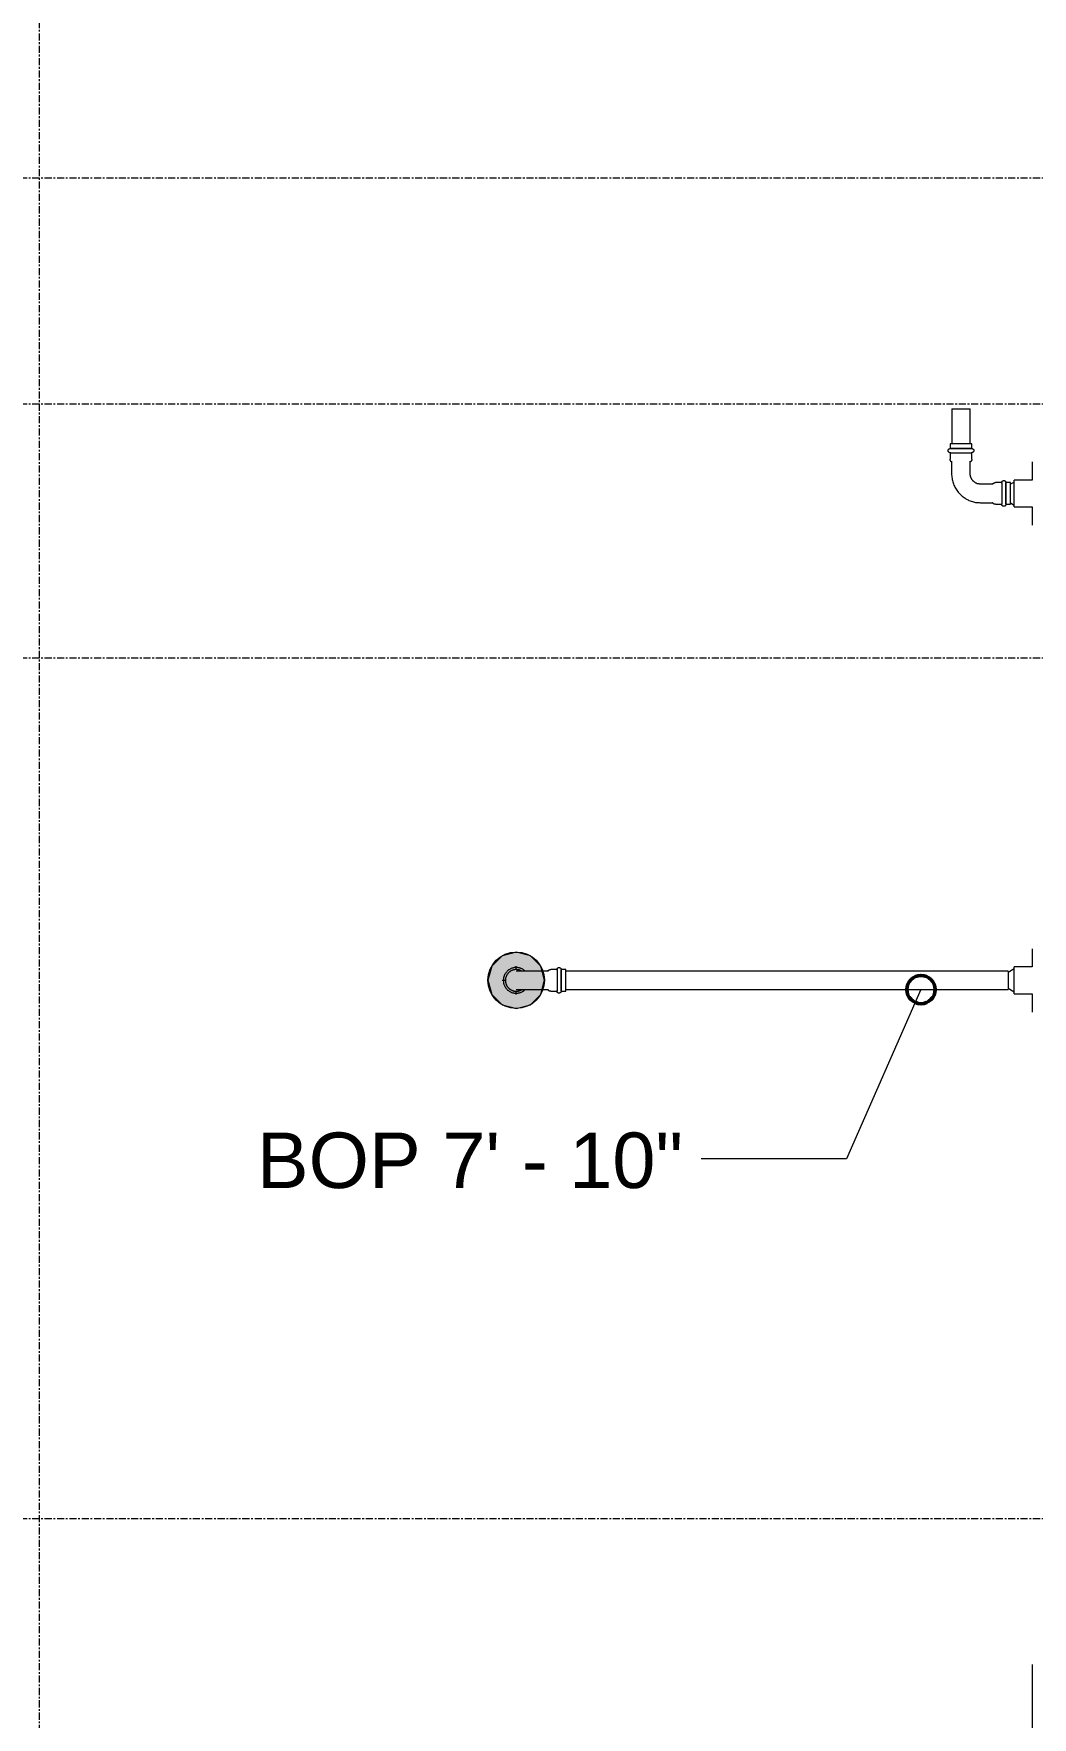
# Model space of a CAD drawing. Header units: inches. Extents: x -3679 to 241, y -496 to 1784.
# Drawn here: x -1012.4 to -941.7, y 383.9 to 503.2 of the extents above; entities that cross this region are included whole.
import ezdxf

# ---------------------------------------------------------------- set-up
doc = ezdxf.new("R2010")
doc.units = ezdxf.units.IN
doc.header["$MEASUREMENT"] = 0
doc.linetypes.add('Grid Line', pattern=[0.875, 0.5, -0.125, 0.125, -0.125])
for name, color, linetype, lineweight in [('A-ANNO-NOTE', 250, 'Continuous', 9), ('G-ANNO-DIMS', 251, 'Continuous', 9), ('P-PIPE', 1, 'Continuous', 9), ('P-PIPE-CNTR', 1, 'Continuous', 9), ('S-GRID', 8, 'Continuous', 9)]:
    doc.layers.add(name, color=color, linetype=linetype, lineweight=lineweight)
doc.styles.add('Arial', font='arial.ttf', dxfattribs={"height": 3.934132})

# ---------------------------------------------------------------- blocks, each defined once
blk = doc.blocks.new('Victaulic-VicPress316-Elbow 90-45deg Style P568_P571 - Standard-V1-SECOND LEVEL')
at = {"layer": 'P-PIPE'}
for p, q in [((-0.77, 3.52), (-0.77, 3.18)), ((0.77, 3.52), (-0.77, 3.52)), ((-0.77, 3.18), (0.77, 3.18)), ((-0.77, 2.89), (-0.77, 2.44)), ((-0.77, 2.89), (0.77, 2.89)), ((0.77, 3.18), (0.77, 3.52)), ((0.77, 2.44), (0.77, 2.89)), ((-0.66, 2.28), (-0.66, 1.39)), ((0.66, 1.39), (0.66, 2.28)), ((-3.18, 0.77), (-3.52, 0.77)), ((-3.52, 0.77), (-3.52, -0.77)), ((-3.18, -0.77), (-3.18, 0.77)), ((-2.44, 0.77), (-2.89, 0.77)), ((-2.89, -0.77), (-2.89, 0.77)), ((-1.39, 0.66), (-2.28, 0.66)), ((-3.52, -0.77), (-3.18, -0.77)), ((-2.89, -0.77), (-2.44, -0.77)), ((-2.28, -0.66), (-1.39, -0.66))]:
    blk.add_line(p, q, dxfattribs=at)
at = {"layer": 'P-PIPE', "flags": 128}
for points in [[(-0.77, 2.89), (-0.77, 2.89), (-0.78, 2.89), (-0.78, 2.89), (-0.79, 2.89), (-0.8, 2.89), (-0.8, 2.89), (-0.81, 2.9), (-0.81, 2.9), (-0.82, 2.9), (-0.82, 2.9), (-0.83, 2.9), (-0.83, 2.91), (-0.84, 2.91), (-0.84, 2.91), (-0.85, 2.92), (-0.85, 2.92), (-0.86, 2.92), (-0.86, 2.93), (-0.87, 2.93), (-0.87, 2.93), (-0.87, 2.94), (-0.88, 2.94), (-0.88, 2.95), (-0.89, 2.95), (-0.89, 2.96), (-0.89, 2.96), (-0.89, 2.97), (-0.9, 2.97), (-0.9, 2.98), (-0.9, 2.98), (-0.9, 2.99), (-0.91, 2.99), (-0.91, 3), (-0.91, 3.01), (-0.91, 3.01), (-0.91, 3.02), (-0.91, 3.02), (-0.91, 3.03), (-0.91, 3.03), (-0.91, 3.04), (-0.91, 3.05), (-0.91, 3.05), (-0.91, 3.06), (-0.91, 3.06), (-0.91, 3.07), (-0.91, 3.07), (-0.91, 3.08), (-0.9, 3.09), (-0.9, 3.09), (-0.9, 3.1), (-0.9, 3.1), (-0.89, 3.11), (-0.89, 3.11), (-0.89, 3.12), (-0.88, 3.12), (-0.88, 3.13), (-0.88, 3.13), (-0.87, 3.14), (-0.87, 3.14), (-0.86, 3.14), (-0.86, 3.15), (-0.86, 3.15), (-0.85, 3.15), (-0.85, 3.16), (-0.84, 3.16), (-0.84, 3.16), (-0.83, 3.17), (-0.83, 3.17), (-0.82, 3.17), (-0.82, 3.17), (-0.81, 3.17), (-0.8, 3.18), (-0.8, 3.18), (-0.79, 3.18), (-0.79, 3.18), (-0.78, 3.18), (-0.78, 3.18), (-0.77, 3.18), (-0.77, 3.18)], [(0.77, 3.18), (0.77, 3.18), (0.76, 3.18), (0.76, 3.18), (0.76, 3.18), (0.75, 3.18), (0.74, 3.18), (0.74, 3.18), (0.73, 3.18), (0.72, 3.18), (0.71, 3.18), (0.69, 3.18), (0.68, 3.18), (0.67, 3.18), (0.65, 3.18), (0.63, 3.18), (0.61, 3.18), (0.6, 3.18), (0.58, 3.18), (0.56, 3.18), (0.53, 3.18), (0.51, 3.18), (0.49, 3.18), (0.46, 3.18), (0.44, 3.18), (0.41, 3.18), (0.39, 3.18), (0.36, 3.18), (0.33, 3.18), (0.31, 3.18), (0.28, 3.18), (0.25, 3.18), (0.22, 3.18), (0.19, 3.18), (0.16, 3.18), (0.13, 3.18), (0.1, 3.18), (0.07, 3.18), (0.04, 3.18), (0.01, 3.18), (-0.02, 3.18), (-0.05, 3.18), (-0.08, 3.18), (-0.11, 3.18), (-0.14, 3.18), (-0.17, 3.18), (-0.2, 3.18), (-0.23, 3.18), (-0.26, 3.18), (-0.29, 3.18), (-0.32, 3.18), (-0.35, 3.18), (-0.37, 3.18), (-0.4, 3.18), (-0.43, 3.18), (-0.45, 3.18), (-0.48, 3.18), (-0.5, 3.18), (-0.52, 3.18), (-0.54, 3.18), (-0.57, 3.18), (-0.59, 3.18), (-0.6, 3.18), (-0.62, 3.18), (-0.64, 3.18), (-0.66, 3.18), (-0.67, 3.18), (-0.69, 3.18), (-0.7, 3.18), (-0.71, 3.18), (-0.72, 3.18), (-0.73, 3.18), (-0.74, 3.18), (-0.75, 3.18), (-0.75, 3.18), (-0.76, 3.18), (-0.76, 3.18), (-0.77, 3.18), (-0.77, 3.18), (-0.77, 3.18)], [(-0.77, 3.18), (-0.77, 3.18), (-0.76, 3.18), (-0.76, 3.18), (-0.76, 3.18), (-0.75, 3.18), (-0.74, 3.18), (-0.74, 3.18), (-0.73, 3.18)], [(-0.77, 2.89), (-0.77, 2.89), (-0.76, 2.89), (-0.76, 2.89), (-0.76, 2.89), (-0.75, 2.89), (-0.74, 2.89), (-0.74, 2.89), (-0.73, 2.89), (-0.72, 2.89), (-0.71, 2.89), (-0.69, 2.89), (-0.68, 2.89), (-0.67, 2.89), (-0.65, 2.89), (-0.63, 2.89), (-0.61, 2.89), (-0.6, 2.89), (-0.58, 2.89), (-0.56, 2.89), (-0.53, 2.89), (-0.51, 2.89), (-0.49, 2.89), (-0.46, 2.89), (-0.44, 2.89), (-0.41, 2.89), (-0.39, 2.89), (-0.36, 2.89), (-0.33, 2.89), (-0.31, 2.89), (-0.28, 2.89), (-0.25, 2.89), (-0.22, 2.89), (-0.19, 2.89), (-0.16, 2.89), (-0.13, 2.89), (-0.1, 2.89), (-0.07, 2.89), (-0.04, 2.89), (-0.01, 2.89), (0.02, 2.89), (0.05, 2.89), (0.08, 2.89), (0.11, 2.89), (0.14, 2.89), (0.17, 2.89), (0.2, 2.89), (0.23, 2.89), (0.26, 2.89), (0.29, 2.89), (0.32, 2.89), (0.35, 2.89), (0.37, 2.89), (0.4, 2.89), (0.43, 2.89), (0.45, 2.89), (0.48, 2.89), (0.5, 2.89), (0.52, 2.89), (0.54, 2.89), (0.57, 2.89), (0.59, 2.89), (0.6, 2.89), (0.62, 2.89), (0.64, 2.89), (0.66, 2.89), (0.67, 2.89), (0.69, 2.89), (0.7, 2.89), (0.71, 2.89), (0.72, 2.89), (0.73, 2.89), (0.74, 2.89), (0.75, 2.89), (0.75, 2.89), (0.76, 2.89), (0.76, 2.89), (0.77, 2.89), (0.77, 2.89), (0.77, 2.89)], [(-0.72, 2.89), (-0.73, 2.89), (-0.74, 2.89), (-0.75, 2.89), (-0.75, 2.89), (-0.76, 2.89), (-0.76, 2.89), (-0.77, 2.89), (-0.77, 2.89), (-0.77, 2.89)], [(-0.66, 2.22), (-0.67, 2.23), (-0.67, 2.23), (-0.68, 2.24), (-0.69, 2.25), (-0.7, 2.26), (-0.7, 2.27), (-0.71, 2.27), (-0.72, 2.28), (-0.72, 2.29), (-0.73, 2.3), (-0.73, 2.31), (-0.74, 2.32), (-0.74, 2.33), (-0.75, 2.34), (-0.75, 2.35), (-0.76, 2.36), (-0.76, 2.37), (-0.76, 2.38), (-0.76, 2.39), (-0.76, 2.4), (-0.77, 2.42), (-0.77, 2.43), (-0.77, 2.44), (-0.77, 2.44)], [(0.77, 2.44), (0.77, 2.43), (0.77, 2.42), (0.76, 2.41), (0.76, 2.4), (0.76, 2.38), (0.76, 2.37), (0.76, 2.36), (0.75, 2.35), (0.75, 2.34), (0.74, 2.33), (0.74, 2.32), (0.74, 2.31), (0.73, 2.3), (0.72, 2.29), (0.72, 2.29), (0.71, 2.28), (0.71, 2.27), (0.7, 2.26), (0.69, 2.25), (0.68, 2.24), (0.68, 2.24), (0.67, 2.23), (0.66, 2.22), (0.66, 2.22)], [(0.72, 3.18), (0.73, 3.18), (0.74, 3.18), (0.75, 3.18), (0.75, 3.18), (0.76, 3.18), (0.76, 3.18), (0.77, 3.18), (0.77, 3.18), (0.77, 3.18)], [(0.77, 2.89), (0.77, 2.89), (0.76, 2.89), (0.76, 2.89), (0.76, 2.89), (0.75, 2.89), (0.74, 2.89), (0.74, 2.89), (0.73, 2.89)], [(0.77, 3.18), (0.77, 3.18), (0.78, 3.18), (0.78, 3.18), (0.79, 3.18), (0.8, 3.18), (0.8, 3.18), (0.81, 3.18), (0.81, 3.17), (0.82, 3.17), (0.82, 3.17), (0.83, 3.17), (0.83, 3.17), (0.84, 3.16), (0.84, 3.16), (0.85, 3.16), (0.85, 3.15), (0.86, 3.15), (0.86, 3.15), (0.87, 3.14), (0.87, 3.14), (0.87, 3.13), (0.88, 3.13), (0.88, 3.12), (0.89, 3.12), (0.89, 3.11), (0.89, 3.11), (0.89, 3.1), (0.9, 3.1), (0.9, 3.09), (0.9, 3.09), (0.9, 3.08), (0.91, 3.08), (0.91, 3.07), (0.91, 3.07), (0.91, 3.06), (0.91, 3.05), (0.91, 3.05), (0.91, 3.04), (0.91, 3.04), (0.91, 3.03), (0.91, 3.03), (0.91, 3.02), (0.91, 3.01), (0.91, 3.01), (0.91, 3), (0.91, 3), (0.91, 2.99), (0.9, 2.99), (0.9, 2.98), (0.9, 2.98), (0.9, 2.97), (0.89, 2.97), (0.89, 2.96), (0.89, 2.96), (0.88, 2.95), (0.88, 2.95), (0.88, 2.94), (0.87, 2.94), (0.87, 2.93), (0.86, 2.93), (0.86, 2.92), (0.86, 2.92), (0.85, 2.92), (0.85, 2.91), (0.84, 2.91), (0.84, 2.91), (0.83, 2.91), (0.83, 2.9), (0.82, 2.9), (0.82, 2.9), (0.81, 2.9), (0.8, 2.9), (0.8, 2.89), (0.79, 2.89), (0.79, 2.89), (0.78, 2.89), (0.78, 2.89), (0.77, 2.89), (0.77, 2.89)], [(-0.66, 1.39), (-0.66, 1.36), (-0.66, 1.33), (-0.66, 1.3), (-0.67, 1.28), (-0.67, 1.25), (-0.68, 1.22), (-0.69, 1.19), (-0.69, 1.16), (-0.7, 1.13), (-0.72, 1.11), (-0.73, 1.08), (-0.74, 1.05), (-0.75, 1.03), (-0.77, 1), (-0.79, 0.98), (-0.8, 0.95), (-0.82, 0.93), (-0.84, 0.91), (-0.86, 0.89), (-0.88, 0.87), (-0.9, 0.85), (-0.92, 0.83), (-0.95, 0.81), (-0.97, 0.79), (-1, 0.77), (-1.02, 0.76), (-1.05, 0.74), (-1.07, 0.73), (-1.1, 0.72), (-1.13, 0.71), (-1.15, 0.7), (-1.18, 0.69), (-1.21, 0.68), (-1.24, 0.67), (-1.27, 0.67), (-1.3, 0.66), (-1.33, 0.66), (-1.36, 0.66), (-1.39, 0.66), (-1.39, 0.66)], [(-1.39, -0.66), (-1.31, -0.66), (-1.23, -0.65), (-1.15, -0.64), (-1.07, -0.63), (-0.99, -0.62), (-0.91, -0.6), (-0.83, -0.58), (-0.75, -0.55), (-0.67, -0.53), (-0.59, -0.5), (-0.52, -0.46), (-0.45, -0.43), (-0.37, -0.39), (-0.3, -0.34), (-0.24, -0.3), (-0.17, -0.25), (-0.1, -0.2), (-0.04, -0.15), (0.02, -0.09), (0.08, -0.04), (0.13, 0.02), (0.19, 0.09), (0.24, 0.15), (0.29, 0.22), (0.33, 0.29), (0.38, 0.35), (0.42, 0.43), (0.45, 0.5), (0.49, 0.57), (0.52, 0.65), (0.55, 0.73), (0.57, 0.81), (0.59, 0.88), (0.61, 0.96), (0.63, 1.04), (0.64, 1.13), (0.65, 1.21), (0.65, 1.29), (0.66, 1.37), (0.66, 1.39)], [(-3.18, 0.77), (-3.18, 0.77), (-3.18, 0.78), (-3.18, 0.78), (-3.18, 0.79), (-3.18, 0.8), (-3.18, 0.8), (-3.18, 0.81), (-3.17, 0.81), (-3.17, 0.82), (-3.17, 0.82), (-3.17, 0.83), (-3.17, 0.83), (-3.16, 0.84), (-3.16, 0.84), (-3.16, 0.85), (-3.15, 0.85), (-3.15, 0.86), (-3.15, 0.86), (-3.14, 0.87), (-3.14, 0.87), (-3.13, 0.87), (-3.13, 0.88), (-3.12, 0.88), (-3.12, 0.89), (-3.11, 0.89), (-3.11, 0.89), (-3.1, 0.89), (-3.1, 0.9), (-3.09, 0.9), (-3.09, 0.9), (-3.08, 0.9), (-3.08, 0.91), (-3.07, 0.91), (-3.07, 0.91), (-3.06, 0.91), (-3.05, 0.91), (-3.05, 0.91), (-3.04, 0.91), (-3.04, 0.91), (-3.03, 0.91), (-3.03, 0.91), (-3.02, 0.91), (-3.01, 0.91), (-3.01, 0.91), (-3, 0.91), (-3, 0.91), (-2.99, 0.91), (-2.99, 0.9), (-2.98, 0.9), (-2.98, 0.9), (-2.97, 0.9), (-2.97, 0.89), (-2.96, 0.89), (-2.96, 0.89), (-2.95, 0.88), (-2.95, 0.88), (-2.94, 0.88), (-2.94, 0.87), (-2.93, 0.87), (-2.93, 0.86), (-2.92, 0.86), (-2.92, 0.86), (-2.92, 0.85), (-2.91, 0.85), (-2.91, 0.84), (-2.91, 0.84), (-2.91, 0.83), (-2.9, 0.83), (-2.9, 0.82), (-2.9, 0.82), (-2.9, 0.81), (-2.9, 0.8), (-2.89, 0.8), (-2.89, 0.79), (-2.89, 0.79), (-2.89, 0.78), (-2.89, 0.78), (-2.89, 0.77), (-2.89, 0.77)], [(-3.18, 0.77), (-3.18, 0.77), (-3.18, 0.76), (-3.18, 0.76), (-3.18, 0.76), (-3.18, 0.75), (-3.18, 0.74), (-3.18, 0.74), (-3.18, 0.73), (-3.18, 0.72), (-3.18, 0.71), (-3.18, 0.69), (-3.18, 0.68), (-3.18, 0.67), (-3.18, 0.65), (-3.18, 0.63), (-3.18, 0.61), (-3.18, 0.6), (-3.18, 0.58), (-3.18, 0.56), (-3.18, 0.53), (-3.18, 0.51), (-3.18, 0.49), (-3.18, 0.46), (-3.18, 0.44), (-3.18, 0.41), (-3.18, 0.39), (-3.18, 0.36), (-3.18, 0.33), (-3.18, 0.31), (-3.18, 0.28), (-3.18, 0.25), (-3.18, 0.22), (-3.18, 0.19), (-3.18, 0.16), (-3.18, 0.13), (-3.18, 0.1), (-3.18, 0.07), (-3.18, 0.04), (-3.18, 0.01), (-3.18, -0.02), (-3.18, -0.05), (-3.18, -0.08), (-3.18, -0.11), (-3.18, -0.14), (-3.18, -0.17), (-3.18, -0.2), (-3.18, -0.23), (-3.18, -0.26), (-3.18, -0.29), (-3.18, -0.32), (-3.18, -0.35), (-3.18, -0.37), (-3.18, -0.4), (-3.18, -0.43), (-3.18, -0.45), (-3.18, -0.48), (-3.18, -0.5), (-3.18, -0.52), (-3.18, -0.54), (-3.18, -0.57), (-3.18, -0.59), (-3.18, -0.6), (-3.18, -0.62), (-3.18, -0.64), (-3.18, -0.66), (-3.18, -0.67), (-3.18, -0.69), (-3.18, -0.7), (-3.18, -0.71), (-3.18, -0.72), (-3.18, -0.73), (-3.18, -0.74), (-3.18, -0.75), (-3.18, -0.75), (-3.18, -0.76), (-3.18, -0.76), (-3.18, -0.77), (-3.18, -0.77), (-3.18, -0.77)], [(-3.18, 0.72), (-3.18, 0.73), (-3.18, 0.74), (-3.18, 0.75), (-3.18, 0.75), (-3.18, 0.76), (-3.18, 0.76), (-3.18, 0.77), (-3.18, 0.77), (-3.18, 0.77)], [(-2.89, -0.77), (-2.89, -0.77), (-2.89, -0.76), (-2.89, -0.76), (-2.89, -0.76), (-2.89, -0.75), (-2.89, -0.74), (-2.89, -0.74), (-2.89, -0.73), (-2.89, -0.72), (-2.89, -0.71), (-2.89, -0.69), (-2.89, -0.68), (-2.89, -0.67), (-2.89, -0.65), (-2.89, -0.63), (-2.89, -0.61), (-2.89, -0.6), (-2.89, -0.58), (-2.89, -0.56), (-2.89, -0.53), (-2.89, -0.51), (-2.89, -0.49), (-2.89, -0.46), (-2.89, -0.44), (-2.89, -0.41), (-2.89, -0.39), (-2.89, -0.36), (-2.89, -0.33), (-2.89, -0.31), (-2.89, -0.28), (-2.89, -0.25), (-2.89, -0.22), (-2.89, -0.19), (-2.89, -0.16), (-2.89, -0.13), (-2.89, -0.1), (-2.89, -0.07), (-2.89, -0.04), (-2.89, -0.01), (-2.89, 0.02), (-2.89, 0.05), (-2.89, 0.08), (-2.89, 0.11), (-2.89, 0.14), (-2.89, 0.17), (-2.89, 0.2), (-2.89, 0.23), (-2.89, 0.26), (-2.89, 0.29), (-2.89, 0.32), (-2.89, 0.35), (-2.89, 0.37), (-2.89, 0.4), (-2.89, 0.43), (-2.89, 0.45), (-2.89, 0.48), (-2.89, 0.5), (-2.89, 0.52), (-2.89, 0.54), (-2.89, 0.57), (-2.89, 0.59), (-2.89, 0.6), (-2.89, 0.62), (-2.89, 0.64), (-2.89, 0.66), (-2.89, 0.67), (-2.89, 0.69), (-2.89, 0.7), (-2.89, 0.71), (-2.89, 0.72), (-2.89, 0.73), (-2.89, 0.74), (-2.89, 0.75), (-2.89, 0.75), (-2.89, 0.76), (-2.89, 0.76), (-2.89, 0.77), (-2.89, 0.77), (-2.89, 0.77)], [(-2.89, 0.77), (-2.89, 0.77), (-2.89, 0.76), (-2.89, 0.76), (-2.89, 0.76), (-2.89, 0.75), (-2.89, 0.74), (-2.89, 0.74), (-2.89, 0.73)], [(-2.44, 0.77), (-2.43, 0.77), (-2.42, 0.77), (-2.41, 0.76), (-2.4, 0.76), (-2.38, 0.76), (-2.37, 0.76), (-2.36, 0.76), (-2.35, 0.75), (-2.34, 0.75), (-2.33, 0.74), (-2.32, 0.74), (-2.31, 0.74), (-2.3, 0.73), (-2.29, 0.72), (-2.29, 0.72), (-2.28, 0.71), (-2.27, 0.71), (-2.26, 0.7), (-2.25, 0.69), (-2.24, 0.68), (-2.24, 0.68), (-2.23, 0.67), (-2.22, 0.66), (-2.22, 0.66)], [(-3.18, -0.77), (-3.18, -0.77), (-3.18, -0.76), (-3.18, -0.76), (-3.18, -0.76), (-3.18, -0.75), (-3.18, -0.74), (-3.18, -0.74), (-3.18, -0.73)], [(-2.89, -0.77), (-2.89, -0.77), (-2.89, -0.78), (-2.89, -0.78), (-2.89, -0.79), (-2.89, -0.8), (-2.89, -0.8), (-2.9, -0.81), (-2.9, -0.81), (-2.9, -0.82), (-2.9, -0.82), (-2.9, -0.83), (-2.91, -0.83), (-2.91, -0.84), (-2.91, -0.84), (-2.92, -0.85), (-2.92, -0.85), (-2.92, -0.86), (-2.93, -0.86), (-2.93, -0.87), (-2.93, -0.87), (-2.94, -0.87), (-2.94, -0.88), (-2.95, -0.88), (-2.95, -0.89), (-2.96, -0.89), (-2.96, -0.89), (-2.97, -0.89), (-2.97, -0.9), (-2.98, -0.9), (-2.98, -0.9), (-2.99, -0.9), (-2.99, -0.91), (-3, -0.91), (-3.01, -0.91), (-3.01, -0.91), (-3.02, -0.91), (-3.02, -0.91), (-3.03, -0.91), (-3.03, -0.91), (-3.04, -0.91), (-3.05, -0.91), (-3.05, -0.91), (-3.06, -0.91), (-3.06, -0.91), (-3.07, -0.91), (-3.07, -0.91), (-3.08, -0.91), (-3.09, -0.9), (-3.09, -0.9), (-3.1, -0.9), (-3.1, -0.9), (-3.11, -0.89), (-3.11, -0.89), (-3.12, -0.89), (-3.12, -0.88), (-3.13, -0.88), (-3.13, -0.88), (-3.14, -0.87), (-3.14, -0.87), (-3.14, -0.86), (-3.15, -0.86), (-3.15, -0.86), (-3.15, -0.85), (-3.16, -0.85), (-3.16, -0.84), (-3.16, -0.84), (-3.17, -0.83), (-3.17, -0.83), (-3.17, -0.82), (-3.17, -0.82), (-3.17, -0.81), (-3.18, -0.8), (-3.18, -0.8), (-3.18, -0.79), (-3.18, -0.79), (-3.18, -0.78), (-3.18, -0.78), (-3.18, -0.77), (-3.18, -0.77)], [(-2.89, -0.72), (-2.89, -0.73), (-2.89, -0.74), (-2.89, -0.75), (-2.89, -0.75), (-2.89, -0.76), (-2.89, -0.76), (-2.89, -0.77), (-2.89, -0.77), (-2.89, -0.77)], [(-2.22, -0.66), (-2.23, -0.67), (-2.23, -0.67), (-2.24, -0.68), (-2.25, -0.69), (-2.26, -0.7), (-2.27, -0.7), (-2.27, -0.71), (-2.28, -0.72), (-2.29, -0.72), (-2.3, -0.73), (-2.31, -0.73), (-2.32, -0.74), (-2.33, -0.74), (-2.34, -0.75), (-2.35, -0.75), (-2.36, -0.76), (-2.37, -0.76), (-2.38, -0.76), (-2.39, -0.76), (-2.4, -0.76), (-2.42, -0.77), (-2.43, -0.77), (-2.44, -0.77), (-2.44, -0.77)]]:
    blk.add_lwpolyline(points, dxfattribs=at)
blk = doc.blocks.new('Victaulic-VicPress316-Elbow 90-45deg Style P568_P571 - Standard-V2-SECOND LEVEL')
at = {"layer": 'P-PIPE'}
for p, q in [((-3203.7, 731.1), (-3203.7, 730.2)), ((-3202.39, 730.21), (-3202.39, 731.1)), ((-3203.81, 730.05), (-3203.81, 729.6)), ((-3203.05, 729.6), (-3203.81, 729.6)), ((-3203.81, 729.31), (-3203.81, 728.97)), ((-3203.05, 729.31), (-3203.81, 729.31)), ((-3202.28, 729.6), (-3203.05, 729.6)), ((-3202.28, 729.31), (-3203.05, 729.31)), ((-3202.28, 729.6), (-3202.28, 730.05)), ((-3202.28, 728.97), (-3202.28, 729.31)), ((-3203.81, 728.97), (-3203.05, 728.97)), ((-3203.05, 728.97), (-3202.28, 728.97))]:
    blk.add_line(p, q, dxfattribs=at)
at = {"layer": 'P-PIPE', "flags": 128}
for points in [[(-3203.05, 733.4), (-3203.08, 733.4), (-3203.12, 733.4), (-3203.16, 733.4), (-3203.19, 733.39), (-3203.23, 733.38), (-3203.26, 733.38), (-3203.3, 733.37), (-3203.33, 733.36), (-3203.37, 733.34), (-3203.4, 733.33), (-3203.43, 733.32), (-3203.47, 733.3), (-3203.5, 733.28), (-3203.53, 733.26), (-3203.56, 733.24), (-3203.59, 733.22), (-3203.62, 733.2), (-3203.65, 733.18), (-3203.67, 733.15), (-3203.7, 733.13), (-3203.73, 733.1), (-3203.75, 733.07), (-3203.77, 733.04), (-3203.79, 733.01), (-3203.81, 732.98), (-3203.83, 732.95), (-3203.85, 732.92), (-3203.87, 732.89), (-3203.88, 732.85), (-3203.9, 732.82), (-3203.91, 732.79), (-3203.92, 732.75), (-3203.93, 732.72), (-3203.94, 732.68), (-3203.94, 732.65), (-3203.95, 732.61), (-3203.95, 732.57), (-3203.96, 732.54), (-3203.96, 732.5), (-3203.96, 732.46), (-3203.96, 732.43), (-3203.95, 732.39), (-3203.95, 732.35), (-3203.94, 732.32), (-3203.93, 732.28), (-3203.93, 732.25), (-3203.91, 732.21), (-3203.9, 732.18), (-3203.89, 732.14), (-3203.88, 732.11), (-3203.86, 732.08), (-3203.84, 732.05), (-3203.82, 732.01), (-3203.8, 731.98), (-3203.78, 731.95), (-3203.76, 731.92), (-3203.74, 731.9), (-3203.71, 731.87)], [(-3203.05, 733.26), (-3203.08, 733.26), (-3203.11, 733.25), (-3203.14, 733.25), (-3203.17, 733.25), (-3203.2, 733.24), (-3203.23, 733.23), (-3203.26, 733.23), (-3203.29, 733.22), (-3203.32, 733.21), (-3203.34, 733.2), (-3203.37, 733.18), (-3203.4, 733.17), (-3203.43, 733.16), (-3203.45, 733.14), (-3203.48, 733.12), (-3203.5, 733.1), (-3203.53, 733.09), (-3203.55, 733.07), (-3203.57, 733.05), (-3203.6, 733.02), (-3203.62, 733), (-3203.64, 732.98), (-3203.66, 732.95), (-3203.67, 732.93), (-3203.69, 732.9), (-3203.71, 732.88), (-3203.72, 732.85), (-3203.74, 732.82), (-3203.75, 732.8), (-3203.76, 732.77), (-3203.77, 732.74), (-3203.78, 732.71), (-3203.79, 732.68), (-3203.8, 732.65), (-3203.8, 732.62), (-3203.81, 732.59), (-3203.81, 732.56), (-3203.81, 732.53), (-3203.81, 732.5), (-3203.81, 732.47), (-3203.81, 732.44), (-3203.81, 732.41), (-3203.8, 732.38), (-3203.8, 732.35), (-3203.79, 732.32), (-3203.78, 732.29), (-3203.78, 732.26), (-3203.77, 732.23), (-3203.76, 732.2), (-3203.74, 732.17), (-3203.73, 732.14), (-3203.72, 732.12), (-3203.7, 732.1)], [(-3202.39, 731.86), (-3202.37, 731.88), (-3202.34, 731.91), (-3202.32, 731.94), (-3202.3, 731.97), (-3202.28, 732), (-3202.26, 732.03), (-3202.24, 732.06), (-3202.23, 732.09), (-3202.21, 732.13), (-3202.2, 732.16), (-3202.18, 732.19), (-3202.17, 732.23), (-3202.16, 732.26), (-3202.15, 732.3), (-3202.15, 732.33), (-3202.14, 732.37), (-3202.14, 732.41), (-3202.14, 732.44), (-3202.13, 732.48), (-3202.13, 732.52), (-3202.14, 732.55), (-3202.14, 732.59), (-3202.14, 732.63), (-3202.15, 732.66), (-3202.16, 732.7), (-3202.17, 732.73), (-3202.18, 732.77), (-3202.19, 732.8), (-3202.2, 732.84), (-3202.22, 732.87), (-3202.23, 732.9), (-3202.25, 732.93), (-3202.27, 732.97), (-3202.29, 733), (-3202.31, 733.03), (-3202.33, 733.06), (-3202.35, 733.08), (-3202.38, 733.11), (-3202.4, 733.14), (-3202.43, 733.16), (-3202.46, 733.19), (-3202.49, 733.21), (-3202.51, 733.23), (-3202.55, 733.25), (-3202.58, 733.27), (-3202.61, 733.29), (-3202.64, 733.31), (-3202.67, 733.32), (-3202.71, 733.34), (-3202.74, 733.35), (-3202.78, 733.36), (-3202.81, 733.37), (-3202.85, 733.38), (-3202.88, 733.39), (-3202.92, 733.39), (-3202.95, 733.4), (-3202.99, 733.4), (-3203.03, 733.4), (-3203.05, 733.4)], [(-3202.39, 732.1), (-3202.37, 732.13), (-3202.36, 732.16), (-3202.34, 732.18), (-3202.33, 732.21), (-3202.32, 732.24), (-3202.31, 732.27), (-3202.3, 732.3), (-3202.3, 732.33), (-3202.29, 732.36), (-3202.29, 732.39), (-3202.28, 732.42), (-3202.28, 732.45), (-3202.28, 732.48), (-3202.28, 732.51), (-3202.28, 732.54), (-3202.28, 732.57), (-3202.29, 732.6), (-3202.29, 732.63), (-3202.3, 732.66), (-3202.31, 732.69), (-3202.32, 732.72), (-3202.33, 732.75), (-3202.34, 732.78), (-3202.35, 732.81), (-3202.36, 732.84), (-3202.38, 732.86), (-3202.39, 732.89), (-3202.41, 732.92), (-3202.43, 732.94), (-3202.44, 732.97), (-3202.46, 732.99), (-3202.48, 733.01), (-3202.51, 733.03), (-3202.53, 733.06), (-3202.55, 733.08), (-3202.58, 733.09), (-3202.6, 733.11), (-3202.62, 733.13), (-3202.65, 733.15), (-3202.68, 733.16), (-3202.7, 733.18), (-3202.73, 733.19), (-3202.76, 733.2), (-3202.79, 733.21), (-3202.82, 733.22), (-3202.85, 733.23), (-3202.88, 733.24), (-3202.91, 733.24), (-3202.94, 733.25), (-3202.97, 733.25), (-3203, 733.26), (-3203.03, 733.26), (-3203.05, 733.26)], [(-3203.7, 732.49), (-3203.7, 732.49), (-3203.7, 732.49), (-3203.7, 732.48), (-3203.7, 732.47), (-3203.7, 732.46), (-3203.7, 732.45), (-3203.7, 732.44), (-3203.7, 732.42), (-3203.7, 732.4), (-3203.7, 732.38), (-3203.7, 732.36), (-3203.7, 732.33), (-3203.7, 732.31), (-3203.7, 732.28), (-3203.7, 732.25), (-3203.7, 732.21), (-3203.7, 732.18), (-3203.7, 732.14), (-3203.7, 732.11), (-3203.7, 732.07), (-3203.7, 732.03), (-3203.7, 731.98), (-3203.7, 731.94), (-3203.7, 731.9), (-3203.7, 731.85), (-3203.7, 731.8), (-3203.7, 731.75), (-3203.7, 731.7), (-3203.7, 731.65), (-3203.7, 731.6), (-3203.7, 731.55), (-3203.7, 731.5), (-3203.7, 731.44), (-3203.7, 731.39), (-3203.7, 731.33), (-3203.7, 731.28), (-3203.7, 731.22), (-3203.7, 731.17), (-3203.7, 731.11), (-3203.7, 731.1)], [(-3202.39, 731.1), (-3202.39, 731.15), (-3202.39, 731.21), (-3202.39, 731.26), (-3202.39, 731.32), (-3202.39, 731.37), (-3202.39, 731.43), (-3202.39, 731.48), (-3202.39, 731.54), (-3202.39, 731.59), (-3202.39, 731.64), (-3202.39, 731.69), (-3202.39, 731.74), (-3202.39, 731.79), (-3202.39, 731.84), (-3202.39, 731.88), (-3202.39, 731.93), (-3202.39, 731.97), (-3202.39, 732.02), (-3202.39, 732.06), (-3202.39, 732.1), (-3202.39, 732.13), (-3202.39, 732.17), (-3202.39, 732.21), (-3202.39, 732.24), (-3202.39, 732.27), (-3202.39, 732.3), (-3202.39, 732.33), (-3202.39, 732.35), (-3202.39, 732.37), (-3202.39, 732.4), (-3202.39, 732.41), (-3202.39, 732.43), (-3202.39, 732.45), (-3202.39, 732.46), (-3202.39, 732.47), (-3202.39, 732.48), (-3202.39, 732.48), (-3202.39, 732.49), (-3202.39, 732.49), (-3202.39, 732.49)], [(-3203.81, 730.05), (-3203.81, 730.06), (-3203.81, 730.07), (-3203.81, 730.08), (-3203.81, 730.09), (-3203.81, 730.11), (-3203.8, 730.12), (-3203.8, 730.13), (-3203.8, 730.14), (-3203.8, 730.15), (-3203.79, 730.16), (-3203.79, 730.17), (-3203.78, 730.18), (-3203.78, 730.19), (-3203.77, 730.2), (-3203.76, 730.2), (-3203.76, 730.21), (-3203.75, 730.22), (-3203.74, 730.23), (-3203.74, 730.24), (-3203.73, 730.25), (-3203.72, 730.25), (-3203.71, 730.26), (-3203.71, 730.27), (-3203.7, 730.27)], [(-3202.39, 730.27), (-3202.38, 730.26), (-3202.37, 730.26), (-3202.36, 730.25), (-3202.36, 730.24), (-3202.35, 730.23), (-3202.34, 730.22), (-3202.33, 730.22), (-3202.33, 730.21), (-3202.32, 730.2), (-3202.32, 730.19), (-3202.31, 730.18), (-3202.31, 730.17), (-3202.3, 730.16), (-3202.3, 730.15), (-3202.29, 730.14), (-3202.29, 730.13), (-3202.29, 730.12), (-3202.29, 730.11), (-3202.28, 730.1), (-3202.28, 730.09), (-3202.28, 730.07), (-3202.28, 730.06), (-3202.28, 730.05), (-3202.28, 730.05)], [(-3203.81, 729.31), (-3203.82, 729.31), (-3203.82, 729.31), (-3203.83, 729.31), (-3203.84, 729.31), (-3203.84, 729.31), (-3203.85, 729.31), (-3203.85, 729.31), (-3203.86, 729.32), (-3203.86, 729.32), (-3203.87, 729.32), (-3203.87, 729.32), (-3203.88, 729.32), (-3203.88, 729.33), (-3203.89, 729.33), (-3203.89, 729.33), (-3203.9, 729.34), (-3203.9, 729.34), (-3203.91, 729.34), (-3203.91, 729.35), (-3203.92, 729.35), (-3203.92, 729.36), (-3203.92, 729.36), (-3203.93, 729.37), (-3203.93, 729.37), (-3203.93, 729.38), (-3203.94, 729.38), (-3203.94, 729.39), (-3203.94, 729.39), (-3203.95, 729.4), (-3203.95, 729.4), (-3203.95, 729.41), (-3203.95, 729.41), (-3203.95, 729.42), (-3203.95, 729.42), (-3203.96, 729.43), (-3203.96, 729.44), (-3203.96, 729.44), (-3203.96, 729.45), (-3203.96, 729.45), (-3203.96, 729.46), (-3203.96, 729.46), (-3203.96, 729.47), (-3203.96, 729.48), (-3203.96, 729.48), (-3203.95, 729.49), (-3203.95, 729.49), (-3203.95, 729.5), (-3203.95, 729.5), (-3203.95, 729.51), (-3203.94, 729.51), (-3203.94, 729.52), (-3203.94, 729.52), (-3203.94, 729.53), (-3203.93, 729.53), (-3203.93, 729.54), (-3203.93, 729.54), (-3203.92, 729.55), (-3203.92, 729.55), (-3203.92, 729.56), (-3203.91, 729.56), (-3203.91, 729.57), (-3203.9, 729.57), (-3203.9, 729.57), (-3203.89, 729.58), (-3203.89, 729.58), (-3203.88, 729.58), (-3203.88, 729.58), (-3203.87, 729.59), (-3203.87, 729.59), (-3203.86, 729.59), (-3203.86, 729.59), (-3203.85, 729.59), (-3203.84, 729.6), (-3203.84, 729.6), (-3203.83, 729.6), (-3203.83, 729.6), (-3203.82, 729.6), (-3203.82, 729.6), (-3203.81, 729.6)], [(-3203.05, 729.6), (-3203.08, 729.6), (-3203.11, 729.6), (-3203.14, 729.6), (-3203.17, 729.6), (-3203.2, 729.6), (-3203.23, 729.6), (-3203.26, 729.6), (-3203.29, 729.6), (-3203.32, 729.6), (-3203.34, 729.6), (-3203.37, 729.6), (-3203.4, 729.6), (-3203.43, 729.6), (-3203.45, 729.6), (-3203.48, 729.6), (-3203.5, 729.6), (-3203.53, 729.6), (-3203.55, 729.6), (-3203.57, 729.6), (-3203.6, 729.6), (-3203.62, 729.6), (-3203.64, 729.6), (-3203.66, 729.6), (-3203.67, 729.6), (-3203.69, 729.6), (-3203.71, 729.6), (-3203.72, 729.6), (-3203.74, 729.6), (-3203.75, 729.6), (-3203.76, 729.6), (-3203.77, 729.6), (-3203.78, 729.6), (-3203.79, 729.6), (-3203.8, 729.6), (-3203.8, 729.6), (-3203.81, 729.6), (-3203.81, 729.6), (-3203.81, 729.6), (-3203.81, 729.6), (-3203.81, 729.6)], [(-3203.81, 729.6), (-3203.81, 729.6), (-3203.81, 729.6), (-3203.81, 729.6), (-3203.8, 729.6), (-3203.8, 729.6), (-3203.79, 729.6), (-3203.78, 729.6), (-3203.77, 729.6)], [(-3203.77, 729.31), (-3203.78, 729.31), (-3203.79, 729.31), (-3203.8, 729.31), (-3203.8, 729.31), (-3203.81, 729.31), (-3203.81, 729.31), (-3203.81, 729.31), (-3203.81, 729.31), (-3203.81, 729.31)], [(-3203.81, 729.31), (-3203.81, 729.31), (-3203.81, 729.31), (-3203.81, 729.31), (-3203.8, 729.31), (-3203.8, 729.31), (-3203.79, 729.31), (-3203.78, 729.31), (-3203.77, 729.31), (-3203.76, 729.31), (-3203.75, 729.31), (-3203.74, 729.31), (-3203.73, 729.31), (-3203.71, 729.31), (-3203.7, 729.31), (-3203.68, 729.31), (-3203.66, 729.31), (-3203.64, 729.31), (-3203.62, 729.31), (-3203.6, 729.31), (-3203.58, 729.31), (-3203.56, 729.31), (-3203.53, 729.31), (-3203.51, 729.31), (-3203.49, 729.31), (-3203.46, 729.31), (-3203.43, 729.31), (-3203.41, 729.31), (-3203.38, 729.31), (-3203.35, 729.31), (-3203.32, 729.31), (-3203.29, 729.31), (-3203.27, 729.31), (-3203.24, 729.31), (-3203.21, 729.31), (-3203.18, 729.31), (-3203.15, 729.31), (-3203.12, 729.31), (-3203.08, 729.31), (-3203.05, 729.31), (-3203.05, 729.31)], [(-3202.28, 729.6), (-3202.28, 729.6), (-3202.28, 729.6), (-3202.29, 729.6), (-3202.29, 729.6), (-3202.29, 729.6), (-3202.3, 729.6), (-3202.31, 729.6), (-3202.32, 729.6), (-3202.33, 729.6), (-3202.34, 729.6), (-3202.35, 729.6), (-3202.37, 729.6), (-3202.38, 729.6), (-3202.4, 729.6), (-3202.41, 729.6), (-3202.43, 729.6), (-3202.45, 729.6), (-3202.47, 729.6), (-3202.49, 729.6), (-3202.51, 729.6), (-3202.53, 729.6), (-3202.56, 729.6), (-3202.58, 729.6), (-3202.61, 729.6), (-3202.63, 729.6), (-3202.66, 729.6), (-3202.68, 729.6), (-3202.71, 729.6), (-3202.74, 729.6), (-3202.77, 729.6), (-3202.8, 729.6), (-3202.83, 729.6), (-3202.86, 729.6), (-3202.89, 729.6), (-3202.92, 729.6), (-3202.95, 729.6), (-3202.98, 729.6), (-3203.01, 729.6), (-3203.04, 729.6), (-3203.05, 729.6)], [(-3203.05, 729.31), (-3203.02, 729.31), (-3202.98, 729.31), (-3202.95, 729.31), (-3202.92, 729.31), (-3202.89, 729.31), (-3202.86, 729.31), (-3202.83, 729.31), (-3202.8, 729.31), (-3202.78, 729.31), (-3202.75, 729.31), (-3202.72, 729.31), (-3202.69, 729.31), (-3202.67, 729.31), (-3202.64, 729.31), (-3202.61, 729.31), (-3202.59, 729.31), (-3202.56, 729.31), (-3202.54, 729.31), (-3202.52, 729.31), (-3202.5, 729.31), (-3202.48, 729.31), (-3202.46, 729.31), (-3202.44, 729.31), (-3202.42, 729.31), (-3202.4, 729.31), (-3202.39, 729.31), (-3202.37, 729.31), (-3202.36, 729.31), (-3202.34, 729.31), (-3202.33, 729.31), (-3202.32, 729.31), (-3202.31, 729.31), (-3202.3, 729.31), (-3202.3, 729.31), (-3202.29, 729.31), (-3202.29, 729.31), (-3202.28, 729.31), (-3202.28, 729.31), (-3202.28, 729.31), (-3202.28, 729.31)], [(-3202.32, 729.6), (-3202.31, 729.6), (-3202.3, 729.6), (-3202.3, 729.6), (-3202.29, 729.6), (-3202.29, 729.6), (-3202.28, 729.6), (-3202.28, 729.6), (-3202.28, 729.6), (-3202.28, 729.6)], [(-3202.28, 729.31), (-3202.28, 729.31), (-3202.28, 729.31), (-3202.29, 729.31), (-3202.29, 729.31), (-3202.29, 729.31), (-3202.3, 729.31), (-3202.31, 729.31), (-3202.32, 729.31)], [(-3202.28, 729.6), (-3202.27, 729.6), (-3202.27, 729.6), (-3202.26, 729.6), (-3202.26, 729.6), (-3202.25, 729.6), (-3202.24, 729.6), (-3202.24, 729.59), (-3202.23, 729.59), (-3202.23, 729.59), (-3202.22, 729.59), (-3202.22, 729.59), (-3202.21, 729.58), (-3202.21, 729.58), (-3202.2, 729.58), (-3202.2, 729.57), (-3202.19, 729.57), (-3202.19, 729.57), (-3202.18, 729.56), (-3202.18, 729.56), (-3202.18, 729.56), (-3202.17, 729.55), (-3202.17, 729.55), (-3202.16, 729.54), (-3202.16, 729.54), (-3202.16, 729.53), (-3202.15, 729.53), (-3202.15, 729.52), (-3202.15, 729.52), (-3202.15, 729.51), (-3202.14, 729.51), (-3202.14, 729.5), (-3202.14, 729.5), (-3202.14, 729.49), (-3202.14, 729.48), (-3202.14, 729.48), (-3202.14, 729.47), (-3202.13, 729.47), (-3202.13, 729.46), (-3202.13, 729.46), (-3202.13, 729.45), (-3202.13, 729.44), (-3202.13, 729.44), (-3202.14, 729.43), (-3202.14, 729.43), (-3202.14, 729.42), (-3202.14, 729.42), (-3202.14, 729.41), (-3202.14, 729.4), (-3202.14, 729.4), (-3202.15, 729.39), (-3202.15, 729.39), (-3202.15, 729.38), (-3202.16, 729.38), (-3202.16, 729.37), (-3202.16, 729.37), (-3202.17, 729.36), (-3202.17, 729.36), (-3202.17, 729.35), (-3202.18, 729.35), (-3202.18, 729.35), (-3202.19, 729.34), (-3202.19, 729.34), (-3202.19, 729.34), (-3202.2, 729.33), (-3202.2, 729.33), (-3202.21, 729.33), (-3202.21, 729.32), (-3202.22, 729.32), (-3202.23, 729.32), (-3202.23, 729.32), (-3202.24, 729.32), (-3202.24, 729.31), (-3202.25, 729.31), (-3202.25, 729.31), (-3202.26, 729.31), (-3202.26, 729.31), (-3202.27, 729.31), (-3202.28, 729.31), (-3202.28, 729.31)]]:
    blk.add_lwpolyline(points, dxfattribs=at)

msp = doc.modelspace()

# ---------------------------------------------------------------- hatches: boundary and pattern name
at = {"layer": 'A-ANNO-NOTE'}
msp.add_hatch(color=256, dxfattribs=at).paths.add_polyline_path([(-978.24, 434.14), (-977.24, 434.4), (-976.5, 435.14), (-976.24, 436.14), (-976.5, 437.14), (-977.24, 437.87), (-978.24, 438.14), (-979.24, 437.87), (-979.97, 437.14), (-980.24, 436.14), (-979.97, 435.14), (-979.24, 434.4)], flags=0)
h = msp.add_hatch(color=256, dxfattribs=at)
edge = h.paths.add_edge_path(flags=0)
edge.add_arc((-978.24, 436.14), 2, 0, 360)

# ---------------------------------------------------------------- linework, layer by layer
for p, q in [((-978.24, 438.14), (-979.24, 437.87)), ((-977.24, 437.87), (-978.24, 438.14)), ((-979.97, 437.14), (-980.24, 436.14)), ((-979.24, 437.87), (-979.97, 437.14)), ((-976.5, 437.14), (-977.24, 437.87)), ((-976.24, 436.14), (-976.5, 437.14)), ((-980.24, 436.14), (-979.97, 435.14)), ((-976.5, 435.14), (-976.24, 436.14)), ((-979.97, 435.14), (-979.24, 434.4)), ((-979.24, 434.4), (-978.24, 434.14)), ((-978.24, 434.14), (-977.24, 434.4)), ((-977.24, 434.4), (-976.5, 435.14))]:
    msp.add_line(p, q, dxfattribs=at)
msp.add_circle((-978.24, 436.14), 2, dxfattribs=at)
at = {"layer": 'G-ANNO-DIMS'}
for p, q in [((-949.57, 435.48), (-954.84, 423.48)), ((-954.84, 423.48), (-965.15, 423.48))]:
    msp.add_line(p, q, dxfattribs=at)
at = {"layer": 'G-ANNO-DIMS', "lineweight": 50}
msp.add_circle((-949.57, 435.48), 1, dxfattribs=at)
at = {"layer": 'P-PIPE'}
for p, q in [((-947.39, 476.64), (-947.39, 474.16)), ((-947.39, 476.64), (-946.08, 476.64)), ((-946.08, 474.16), (-946.08, 476.64)), ((-941.69, 472.88), (-941.69, 471.59)), ((-942.98, 471.45), (-943.22, 471.3)), ((-941.69, 471.59), (-942.98, 471.59)), ((-942.98, 469.68), (-942.98, 471.59)), ((-943.22, 469.97), (-942.98, 469.82)), ((-942.98, 469.68), (-941.69, 469.68)), ((-941.69, 469.68), (-941.69, 468.39)), ((-941.69, 438.38), (-941.69, 437.09)), ((-943.39, 436.79), (-974.72, 436.79)), ((-942.98, 436.95), (-943.39, 436.7)), ((-943.39, 436.79), (-943.39, 435.48)), ((-941.69, 437.09), (-942.98, 437.09)), ((-942.98, 435.18), (-942.98, 437.09)), ((-943.39, 435.57), (-942.98, 435.32)), ((-974.72, 435.48), (-943.39, 435.48)), ((-942.98, 435.18), (-941.69, 435.18)), ((-941.69, 435.18), (-941.69, 433.89)), ((-941.69, 387.65), (-941.69, 383.16))]:
    msp.add_line(p, q, dxfattribs=at)
at = {"layer": 'P-PIPE-CNTR'}
for p, q in [((-978.24, 436.87), (-978.24, 437.14)), ((-979.24, 436.14), (-978.97, 436.14)), ((-978.24, 435.14), (-978.24, 435.4))]:
    msp.add_line(p, q, dxfattribs=at)
at = {"layer": 'S-GRID', "linetype": 'Grid Line'}
for p, q in [((-1012, -484.26), (-1012, 1771.74)), ((-3666.39, 493), (228, 493)), ((-3666.39, 477), (228, 477)), ((-3666.39, 459), (228, 459)), ((-3666.39, 398), (228, 398))]:
    msp.add_line(p, q, dxfattribs=at)

# ---------------------------------------------------------------- block references
at = {"layer": 'P-PIPE'}
for name, p, rotation in [('Victaulic-VicPress316-Elbow 90-45deg Style P568_P571 - Standard-V1-SECOND LEVEL', (-946.74, 470.64), 270), ('Victaulic-VicPress316-Elbow 90-45deg Style P568_P571 - Standard-V2-SECOND LEVEL', (-245.75, 3639.18), 90)]:
    msp.add_blockref(name, p, dxfattribs=dict(at, rotation=rotation))

# ---------------------------------------------------------------- texts
at = {"layer": 'G-ANNO-DIMS', "insert": (-996.61, 425.35), "char_height": 3.9341, "width": 35.952, "attachment_point": 1, "line_spacing_factor": 0.938532, "style": 'Arial'}
msp.add_mtext('BOP 7\' - 10"', dxfattribs=at)

doc.saveas('drawing.dxf')
